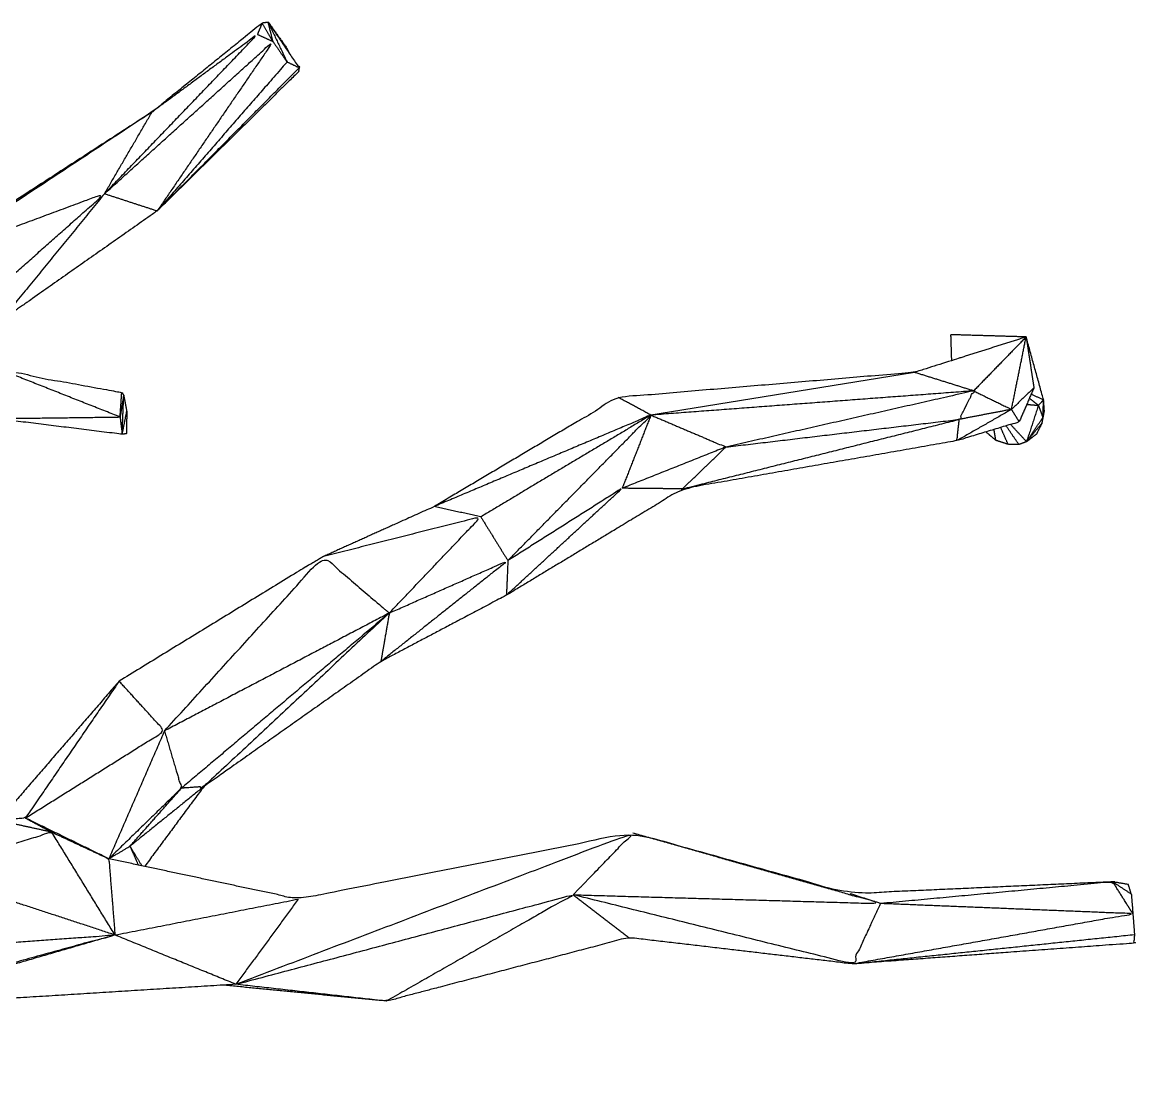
# Model space of a CAD drawing. Header units: centimetres. Extents: x 7653 to 15270, y 5751 to 14937.
# Drawn here: x 8619.5 to 8810.1, y 6705 to 6884.2 of the extents above; entities that cross this region are included whole.
import ezdxf

# ---------------------------------------------------------------- set-up
doc = ezdxf.new("R2010")
doc.units = ezdxf.units.CM
doc.layers.add('Make2D$Visible$Curves$Layer0', color=7, linetype='Continuous', true_color=0x000000)

msp = doc.modelspace()

# ---------------------------------------------------------------- linework, layer by layer
at = {"layer": 'Make2D$Visible$Curves$Layer0'}
for points, knots in [([(8661.53, 6884.16), (8661.02, 6884.1), (8660.5, 6884.03), (8651.09, 6876.43), (8641.69, 6868.84), (8625.18, 6858.15), (8608.68, 6847.45)], [-1, -1, -1, 0, 0, 1, 1, 2, 2, 2]), ([(8661.53, 6884.16), (8664.17, 6880.27), (8666.81, 6876.38), (8666.76, 6876.04), (8666.7, 6875.71)], [0, 0, 0, 1, 1, 2, 2, 2]), ([(8661.53, 6884.16), (8663.08, 6882.03), (8664.62, 6879.9), (8664.89, 6879.35), (8665.16, 6878.81)], [0, 0, 0, 1, 1, 1.260079, 1.260079, 1.260079]), ([(8633.57, 6854.88), (8646.63, 6868.49), (8659.69, 6882.1), (8650.69, 6875.47), (8641.69, 6868.84)], [0, 0, 0, 1, 1, 2, 2, 2]), ([(8633.57, 6854.88), (8647.96, 6867.88), (8662.35, 6880.87), (8652.46, 6866.41), (8642.57, 6851.94)], [0, 0, 0, 1, 1, 2, 2, 2]), ([(8666.7, 6875.71), (8666.7, 6875.71), (8666.7, 6875.71), (8654.63, 6863.83), (8642.57, 6851.94), (8629.2, 6842.55), (8615.84, 6833.16), (8611.64, 6826.85), (8607.45, 6820.54)], [1.999322, 1.999322, 1.999322, 2, 2, 3, 3, 4, 4, 4.220825, 4.220825, 4.220825]), ([(8642.57, 6851.94), (8653.66, 6864.66), (8664.75, 6877.38), (8665.78, 6876.88), (8666.81, 6876.38), (8654.69, 6864.16), (8642.57, 6851.94)], [0, 0, 0, 1, 1, 2, 2, 3, 3, 3]), ([(8641.69, 6868.84), (8641.69, 6868.84), (8641.69, 6868.84), (8622.73, 6856.33), (8603.77, 6843.81), (8603.77, 6836.11), (8603.77, 6828.41)], [1.999755, 1.999755, 1.999755, 2, 2, 3, 3, 4, 4, 4]), ([(8603.77, 6828.41), (8618.67, 6841.64), (8633.57, 6854.88), (8618.67, 6849.35), (8603.77, 6843.81)], [0, 0, 0, 1, 1, 2, 2, 2]), ([(8791.03, 6830.4), (8791.7, 6826.05), (8792.36, 6821.7), (8791.1, 6818.8), (8789.85, 6815.9), (8784.52, 6814.28), (8779.2, 6812.67), (8755.75, 6808.55), (8732.31, 6804.44), (8717.27, 6795.35), (8702.23, 6786.27), (8691.51, 6780.6), (8680.78, 6774.94), (8665.65, 6764.25), (8650.51, 6753.55), (8645.47, 6746.74), (8640.43, 6739.93)], [0, 0, 0, 1, 1, 2, 2, 3, 3, 4, 4, 5, 5, 6, 6, 7, 7, 7.542693, 7.542693, 7.542693]), ([(8791.03, 6830.4), (8781.5, 6827.37), (8771.96, 6824.34), (8746.64, 6822.2), (8721.33, 6820.07), (8705.6, 6810.74), (8689.87, 6801.41), (8680.41, 6797.14), (8670.95, 6792.87)], [0, 0, 0, 1, 1, 2, 2, 3, 3, 4, 4, 4]), ([(8794.15, 6817.72), (8794.08, 6818.69), (8794.01, 6819.65), (8792.52, 6825.03), (8791.03, 6830.4)], [-1, -1, -1, 0, 0, 1, 1, 1]), ([(8541.41, 6782), (8565.21, 6797.16), (8589, 6812.32), (8602.71, 6818.43), (8616.43, 6824.55), (8626.47, 6822.74), (8636.51, 6820.92), (8636.68, 6820.68), (8636.84, 6820.45), (8637.11, 6819.07), (8637.37, 6817.7), (8637.34, 6815.77), (8637.3, 6813.85), (8636.94, 6813.81), (8636.58, 6813.77), (8625.76, 6815.11), (8614.94, 6816.45)], [0, 0, 0, 1, 1, 2, 2, 3, 3, 4, 4, 5, 5, 6, 6, 7, 7, 8, 8, 8]), ([(8636.22, 6816.72), (8636.4, 6815.24), (8636.58, 6813.77), (8636.71, 6817.11), (8636.84, 6820.45), (8636.53, 6818.58), (8636.22, 6816.72), (8636.37, 6818.82), (8636.51, 6820.92)], [0, 0, 0, 1, 1, 2, 2, 3, 3, 4, 4, 4]), ([(8739.73, 6811.59), (8760.89, 6816.38), (8782.06, 6821.18), (8780.83, 6818.75), (8779.61, 6816.31), (8759.67, 6813.95), (8739.73, 6811.59)], [0, 0, 0, 1, 1, 2, 2, 3, 3, 3]), ([(8782.06, 6821.18), (8785.29, 6819.6), (8788.53, 6818.02), (8784.07, 6817.17), (8779.61, 6816.31)], [0, 0, 0, 1, 1, 2, 2, 2]), ([(8793.12, 6818.71), (8792.11, 6815.6), (8791.1, 6812.49), (8792.5, 6814.57), (8793.89, 6816.65)], [0, 0, 0, 1, 1, 2, 2, 2]), ([(8791.14, 6818.88), (8792.13, 6818.79), (8793.12, 6818.71), (8792.35, 6819.31), (8791.59, 6819.91)], [0.7642064, 0.7642064, 0.7642064, 1, 1, 1.3866743, 1.3866743, 1.3866743]), ([(8793.12, 6818.71), (8793.51, 6817.68), (8793.89, 6816.65), (8793.95, 6818.15), (8794.01, 6819.65), (8792.95, 6820.12), (8791.88, 6820.6)], [0, 0, 0, 1, 1, 2, 2, 2.438333, 2.438333, 2.438333]), ([(8702.48, 6792.18), (8714.7, 6804.61), (8726.92, 6817.04), (8708.4, 6809.23), (8689.87, 6801.41)], [0, 0, 0, 1, 1, 2, 2, 2]), ([(8726.92, 6817.04), (8733.33, 6814.32), (8739.73, 6811.59), (8730.87, 6808.06), (8722.01, 6804.54)], [0, 0, 0, 1, 1, 2, 2, 2]), ([(8788.53, 6818.02), (8783.86, 6815.34), (8779.2, 6812.67), (8779.4, 6814.49), (8779.61, 6816.31)], [0, 0, 0, 1, 1, 2, 2, 2]), ([(8732.31, 6804.44), (8732.31, 6804.44), (8732.31, 6804.44), (8755.96, 6810.37), (8779.61, 6816.31)], [0.999911, 0.999911, 0.999911, 1, 1, 2, 2, 2]), ([(8793.76, 6815.71), (8793.27, 6814.75), (8792.79, 6813.79), (8791.95, 6813.14), (8791.1, 6812.49), (8790.45, 6812.25), (8789.8, 6812.01), (8788.87, 6812.03), (8787.94, 6812.05), (8786.9, 6812.39), (8785.85, 6812.73), (8785.07, 6813.4), (8784.28, 6814.06)], [0, 0, 0, 1, 1, 2, 2, 3, 3, 4, 4, 5, 5, 6, 6, 6]), ([(8702.23, 6786.27), (8712.12, 6795.4), (8722.01, 6804.54), (8712.25, 6798.36), (8702.48, 6792.18)], [0, 0, 0, 1, 1, 2, 2, 2]), ([(8682.22, 6783.22), (8690.04, 6791.44), (8697.85, 6799.66), (8684.4, 6796.27), (8670.95, 6792.87)], [0, 0, 0, 1, 1, 2, 2, 2]), ([(8670.95, 6792.87), (8669.27, 6791.88), (8667.6, 6790.89), (8651.83, 6781.24), (8636.06, 6771.58)], [1, 1, 1, 2, 2, 3, 3, 3]), ([(8643.81, 6763.08), (8657.38, 6777.97), (8670.95, 6792.87), (8676.58, 6788.04), (8682.22, 6783.22), (8681.5, 6779.08), (8680.78, 6774.94)], [0, 0, 0, 1, 1, 2, 2, 3, 3, 3]), ([(8682.22, 6783.22), (8692.35, 6787.7), (8702.48, 6792.18), (8691.63, 6783.56), (8680.78, 6774.94)], [0, 0, 0, 1, 1, 2, 2, 2]), ([(8682.22, 6783.22), (8666.37, 6768.38), (8650.51, 6753.55), (8648.6, 6753.42), (8646.7, 6753.29)], [0, 0, 0, 1, 1, 2, 2, 2]), ([(8636.06, 6771.58), (8625.77, 6759.67), (8615.48, 6747.76), (8611.73, 6745.59), (8607.98, 6743.41), (8602.35, 6740.28), (8596.72, 6737.15)], [0, 0, 0, 1, 1, 2, 2, 2.35743, 2.35743, 2.35743]), ([(8636.06, 6771.58), (8628.06, 6759.89), (8620.05, 6748.19), (8617.76, 6747.98), (8615.48, 6747.76)], [1, 1, 1, 2, 2, 3, 3, 3]), ([(8620.05, 6748.19), (8631.93, 6755.63), (8643.81, 6763.08), (8639.94, 6767.33), (8636.06, 6771.58)], [0, 0, 0, 1, 1, 2, 2, 2]), ([(8643.81, 6763.08), (8645.25, 6758.18), (8646.7, 6753.29), (8640.5, 6747.26), (8634.3, 6741.23)], [0, 0, 0, 1, 1, 2, 2, 2]), ([(8635.35, 6728.21), (8629.95, 6736.99), (8624.56, 6745.77), (8613.59, 6742.36), (8602.62, 6738.95)], [0, 0, 0, 1, 1, 2, 2, 2]), ([(8624.56, 6745.77), (8629.43, 6743.5), (8634.3, 6741.23), (8634.83, 6734.72), (8635.35, 6728.21)], [0, 0, 0, 1, 1, 2, 2, 2]), ([(8809, 6735.2), (8808.75, 6736.02), (8808.49, 6736.83), (8807.16, 6737.06), (8805.84, 6737.29), (8783.39, 6736.28), (8760.94, 6735.26), (8742.38, 6740.44), (8723.83, 6745.62), (8695.24, 6739.98), (8666.65, 6734.34), (8650.48, 6737.78), (8634.3, 6741.23)], [-1, -1, -1, 0, 0, 1, 1, 2, 2, 3, 3, 4, 4, 5, 5, 5]), ([(8713.64, 6735.08), (8718.74, 6740.35), (8723.83, 6745.62), (8689.92, 6732.7), (8656.02, 6719.78)], [0, 0, 0, 1, 1, 2, 2, 2]), ([(8713.64, 6735.08), (8739.9, 6734.33), (8766.16, 6733.58), (8744.99, 6739.6), (8723.83, 6745.62)], [0, 0, 0, 1, 1, 2, 2, 2]), ([(8634.3, 6741.23), (8636.1, 6742.3), (8637.91, 6743.37), (8638.62, 6741.77), (8639.33, 6740.16)], [0, 0, 0, 1, 1, 1.901779, 1.901779, 1.901779]), ([(8809.27, 6731.84), (8807.55, 6734.56), (8805.84, 6737.29), (8786, 6735.43), (8766.16, 6733.58)], [0, 0, 0, 1, 1, 2, 2, 2]), ([(8656.02, 6719.78), (8684.83, 6727.43), (8713.64, 6735.08), (8697.68, 6725.99), (8681.71, 6716.9)], [0, 0, 0, 1, 1, 2, 2, 2]), ([(8766.16, 6733.58), (8763.75, 6728.43), (8761.34, 6723.27), (8737.49, 6729.17), (8713.64, 6735.08)], [0, 0, 0, 1, 1, 2, 2, 2]), ([(8809, 6735.2), (8809.14, 6733.52), (8809.27, 6731.84), (8809.4, 6730.06), (8809.54, 6728.29)], [1, 1, 1, 2, 2, 3, 3, 3]), ([(8761.34, 6723.27), (8785.31, 6727.56), (8809.27, 6731.84), (8787.71, 6732.71), (8766.16, 6733.58)], [0, 0, 0, 1, 1, 2, 2, 2]), ([(8582.35, 6724.38), (8608.85, 6726.29), (8635.35, 6728.21), (8606.4, 6720.25), (8577.45, 6712.29)], [0, 0, 0, 1, 1, 2, 2, 2]), ([(8809.54, 6728.29), (8809.48, 6727.55), (8809.42, 6726.81), (8785.38, 6725.04), (8761.34, 6723.27), (8742.24, 6725.52), (8723.13, 6727.76), (8702.42, 6722.33), (8681.71, 6716.9), (8667.76, 6718.27), (8653.81, 6719.64)], [-2, -2, -2, -1, -1, 0, 0, 1, 1, 2, 2, 2.59612, 2.59612, 2.59612]), ([(8656.02, 6719.78), (8624.35, 6717.8), (8592.69, 6715.82), (8585.99, 6710.42), (8579.29, 6705.02)], [0, 0, 0, 1, 1, 1.391603, 1.391603, 1.391603])]:
    msp.add_open_spline(points, degree=2, knots=knots, dxfattribs=at)
for points in [[(8660.5, 6884.03), (8660.09, 6883.06), (8659.69, 6882.1)], [(8662.35, 6880.87), (8661.42, 6882.45), (8660.5, 6884.03)], [(8662.35, 6880.87), (8661.94, 6882.52), (8661.53, 6884.16)], [(8661.53, 6884.16), (8663.14, 6880.77), (8664.75, 6877.38)], [(8659.69, 6882.1), (8661.02, 6881.49), (8662.35, 6880.87)], [(8662.35, 6880.87), (8663.55, 6879.13), (8664.75, 6877.38)], [(8633.57, 6854.88), (8637.63, 6861.86), (8641.69, 6868.84)], [(8633.57, 6854.88), (8624.7, 6844.02), (8615.84, 6833.16)], [(8633.57, 6854.88), (8638.07, 6853.41), (8642.57, 6851.94)], [(8791.03, 6830.4), (8784.61, 6830.59), (8778.18, 6830.78)], [(8778.32, 6826.36), (8778.25, 6828.57), (8778.18, 6830.78)], [(8791.03, 6830.4), (8786.54, 6825.79), (8782.06, 6821.18)], [(8788.53, 6818.02), (8789.78, 6824.21), (8791.03, 6830.4)], [(8636.22, 6816.72), (8626.32, 6820.63), (8616.43, 6824.55)], [(8771.96, 6824.34), (8749.44, 6820.69), (8726.92, 6817.04)], [(8782.06, 6821.18), (8777.01, 6822.76), (8771.96, 6824.34)], [(8782.06, 6821.18), (8754.49, 6819.11), (8726.92, 6817.04)], [(8792.36, 6821.7), (8790.44, 6819.86), (8788.53, 6818.02)], [(8726.92, 6817.04), (8724.12, 6818.56), (8721.33, 6820.07)], [(8794.01, 6819.65), (8793.57, 6819.18), (8793.12, 6818.71)], [(8636.58, 6813.77), (8636.98, 6815.73), (8637.37, 6817.7)], [(8726.92, 6817.04), (8712.39, 6808.35), (8697.85, 6799.66)], [(8726.92, 6817.04), (8724.47, 6810.79), (8722.01, 6804.54)], [(8789.85, 6815.9), (8789.19, 6816.96), (8788.53, 6818.02)], [(8793.76, 6815.71), (8793.96, 6816.72), (8794.15, 6817.72)], [(8614.94, 6816.45), (8625.58, 6816.58), (8636.22, 6816.72)], [(8787.94, 6812.05), (8787.31, 6813.49), (8786.68, 6814.94)], [(8789.8, 6812.01), (8788.7, 6813.61), (8787.6, 6815.22)], [(8791.1, 6812.49), (8789.74, 6813.97), (8788.38, 6815.45)], [(8793.76, 6815.71), (8792.43, 6814.1), (8791.1, 6812.49)], [(8784.28, 6814.06), (8784.24, 6814.12), (8784.2, 6814.18)], [(8784.28, 6814.06), (8784.28, 6814.13), (8784.29, 6814.21)], [(8785.85, 6812.73), (8785.7, 6813.66), (8785.54, 6814.59)], [(8732.31, 6804.44), (8736.02, 6808.01), (8739.73, 6811.59)], [(8732.31, 6804.44), (8727.16, 6804.49), (8722.01, 6804.54)], [(8697.85, 6799.66), (8693.86, 6800.54), (8689.87, 6801.41)], [(8697.85, 6799.66), (8700.17, 6795.92), (8702.48, 6792.18)], [(8702.48, 6792.18), (8702.36, 6789.22), (8702.23, 6786.27)], [(8682.22, 6783.22), (8663.01, 6773.15), (8643.81, 6763.08)], [(8682.22, 6783.22), (8664.46, 6768.25), (8646.7, 6753.29)], [(8643.81, 6763.08), (8639.06, 6752.15), (8634.3, 6741.23)], [(8650.51, 6753.55), (8644.21, 6748.46), (8637.91, 6743.37)], [(8637.91, 6743.37), (8642.3, 6748.33), (8646.7, 6753.29)], [(8634.3, 6741.23), (8627.18, 6744.71), (8620.05, 6748.19)], [(8620.05, 6748.19), (8622.31, 6746.98), (8624.56, 6745.77)], [(8624.56, 6745.77), (8620.02, 6746.77), (8615.48, 6747.76)], [(8637.91, 6743.37), (8638.92, 6741.7), (8639.93, 6740.03)], [(8635.35, 6728.21), (8618.98, 6733.58), (8602.62, 6738.95)], [(8805.84, 6737.29), (8807.42, 6736.25), (8809, 6735.2)], [(8713.64, 6735.08), (8718.39, 6731.42), (8723.13, 6727.76)], [(8766.16, 6733.58), (8763.55, 6734.42), (8760.94, 6735.26)], [(8635.35, 6728.21), (8651, 6731.27), (8666.65, 6734.34)], [(8666.65, 6734.34), (8661.34, 6727.06), (8656.02, 6719.78)], [(8635.35, 6728.21), (8614.02, 6722.01), (8592.69, 6715.82)], [(8656.02, 6719.78), (8645.68, 6723.99), (8635.35, 6728.21)], [(8761.34, 6723.27), (8785.44, 6725.78), (8809.54, 6728.29)], [(8681.71, 6716.9), (8668.87, 6718.34), (8656.02, 6719.78)]]:
    msp.add_open_spline(points, degree=2, dxfattribs=at)

doc.saveas('drawing.dxf')
